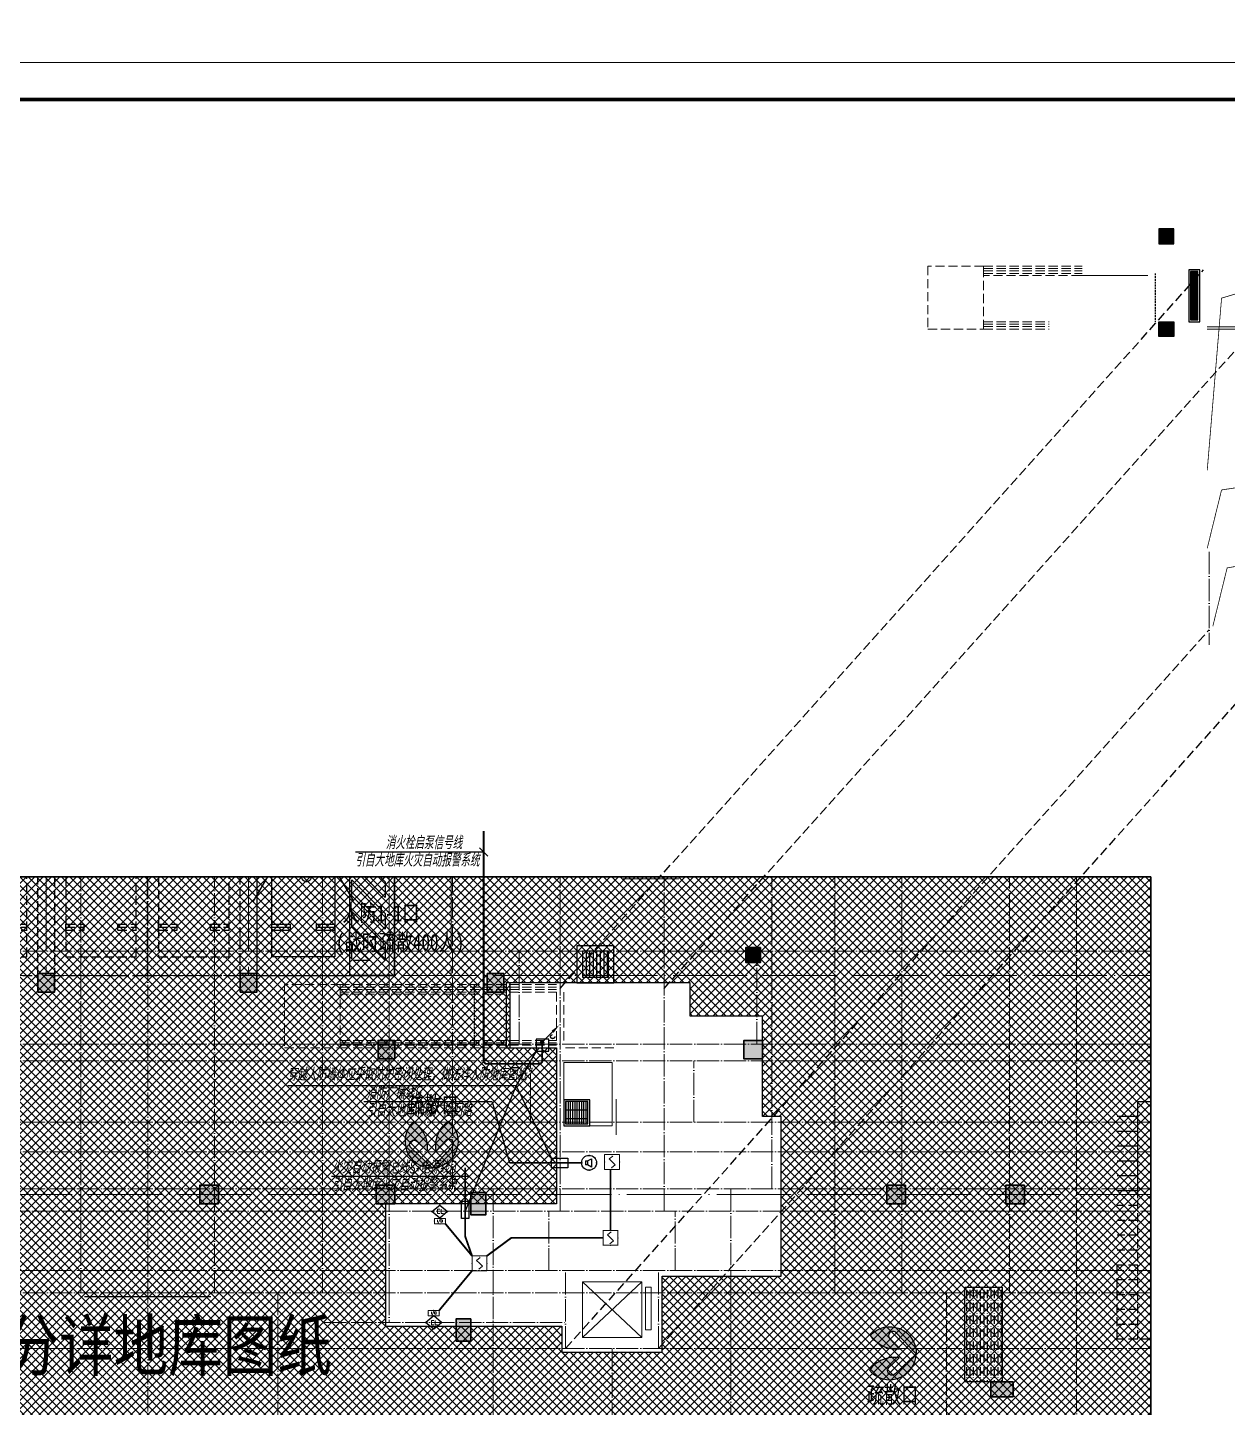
# Model space of a CAD drawing. Extents: x 3002737 to 4077523, y -995787 to -7267.
# Drawn here: x 3453419 to 3485719, y -853806 to -816647 of the extents above; entities that cross this region are included whole.
import ezdxf
from ezdxf.enums import TextEntityAlignment as Align
from ezdxf.xclip import XClip

# ---------------------------------------------------------------- set-up
doc = ezdxf.new("R2010")
doc.units = 0
doc.header["$LTSCALE"] = 1000
doc.header["$MEASUREMENT"] = 0
doc.header["$XCLIPFRAME"] = 2
for name, pattern in [('#P_--_20B1_001_t3$0$DASH', [0.35, 0.25, -0.1]), ('__DASH', [0.35, 0.25, -0.1]), ('DASH', [0.35, 0.25, -0.1]), ('DOTE', [2.4200000000000004, 2, -0.2, 0.02, -0.2]), ('HIDDEN', [0.375, 0.25, -0.125])]:
    doc.linetypes.add(name, pattern=pattern)
doc.layers.get('0').update_dxf_attribs({"linetype": 'CONTINUOUS'})
for name, color, linetype in [('!!电气', 1, 'CONTINUOUS'), ('!校对', 2, 'CONTINUOUS'), ('0-R-口部编号', 211, 'CONTINUOUS'), ('0-R疏散口', 20, 'CONTINUOUS'), ('0-R集水坑', 191, 'CONTINUOUS'), ('DIM-照明', 7, 'CONTINUOUS'), ('EQUIP-安防', 3, 'CONTINUOUS'), ('EQUIP-广播', 3, 'CONTINUOUS'), ('HS-A-停车位（标准）', 9, 'CONTINUOUS'), ('HS-A-停车场-无障碍', 85, 'CONTINUOUS'), ('HS-A-楼梯', 4, 'CONTINUOUS'), ('LWIRE', 4, 'CONTINUOUS'), ('text', 7, 'CONTINUOUS'), ('VPIPE-雨水', 4, 'DASH'), ('WIRE-消防', 4, 'CONTINUOUS'), ('人防集水坑', 11, 'CONTINUOUS'), ('审核', 1, 'CONTINUOUS'), ('疏散口', 20, 'CONTINUOUS')]:
    doc.layers.add(name, color=color, linetype=linetype)
for name, color, linetype, lineweight in [('3.5方案汇报，与郭总、侯月琴确定户型_t8$0$STAIR', 2, 'CONTINUOUS', 18), ('DOTE', 19, 'DOTE', 9), ('EQUIP-消防', 3, 'CONTINUOUS', 20), ('PUB_HATCH', 8, 'CONTINUOUS', 9), ('STAIR', 252, 'CONTINUOUS', 20), ('WINDOW', 146, 'CONTINUOUS', 20), ('图框', 147, 'CONTINUOUS', 20), ('填充', 251, 'CONTINUOUS', 5), ('平面-看线', 252, 'CONTINUOUS', 15), ('排水', 252, 'CONTINUOUS', 20), ('砼柱', 2, 'CONTINUOUS', 35)]:
    doc.layers.add(name, color=color, linetype=linetype, lineweight=lineweight)
doc.styles.add('-宋体', font='', dxfattribs={"width": 0.8})
doc.styles.add('_TEL_DIM', font='SIMPLEX', dxfattribs={"width": 0.8, "height": 3.5, "bigfont": 'HZTXT'})
doc.styles.add('HZTXT', font='gbeitc.shx', dxfattribs={"width": 0.8, "height": 400, "bigfont": 'hztxt.shx'})
doc.styles.get("Standard").update_dxf_attribs({"font": 'gbenor.shx', "bigfont": 'gbcbig.shx'})
doc.styles.add('黑体', font='simhei.ttf')
doc.styles.get('-宋体').set_extended_font_data('SimSun')

# ---------------------------------------------------------------- blocks, each defined once
blk = doc.blocks.new('A$C1DD019F9')
at = {"layer": '疏散口'}
h = blk.add_hatch(color=256, dxfattribs=at)
edge = h.paths.add_edge_path()
edge.add_line((1657.837590239942, 3315.723901660649), (367.3306208625436, 2025.216944172512))
edge.add_arc((562.7390984487897, 1829.808464785995), 276.3493204781321, 134.999999736071, 315.0000450135555)
edge.add_line((758.1477304548025, 1634.400139819365), (1381.488251060247, 2257.740654682275))
edge.add_arc((-487.2515846193137, 1989.868379143272), 1887.841129295078, -24.12321173134552, 8.157426411511608, ccw=False)
edge.add_arc((-487.2518275084583, 1989.868449001487), 1887.841379523462, 303.5961554791981, 335.8767893464231, ccw=False)
edge.add_arc((1657.83757689014, 1657.627985069564), 1658.095916591085, 89.99999953869542, 228.4172749558772, ccw=False)
h = blk.add_hatch(color=256, dxfattribs=at)
edge = h.paths.add_edge_path()
edge.add_line((1657.837590239942, 3315.723901660649), (2948.344559617341, 2025.216944172512))
edge.add_arc((2752.936082031095, 1829.808464785995), 276.3493204781321, -135.00004501355562, 45.000000263928996, ccw=False)
edge.add_line((2557.527450025082, 1634.400139819365), (1934.186929419636, 2257.740654682275))
edge.add_arc((3802.926765099197, 1989.868379143272), 1887.841129295078, 171.8425735884883, 204.1232117313454)
edge.add_arc((3802.927007988342, 1989.868449001489), 1887.841379523464, 204.123210653577, 236.403844520802)
edge.add_arc((1657.837603589745, 1657.627985069564), 1658.095916591085, 311.5827250441228, 450.0000004613047)
for points in [[(1657.837590239942, 3315.723901660649), (367.3306208625437, 2025.216944172512, 1.000000395120669), (758.1477304548025, 1634.400139819365), (1381.488251060247, 2257.740654682275, -0.1417897514410627), (1235.721885070204, 1218.307265423704, -0.141789732410033), (557.3581269979476, 417.3751685111782, -0.6899650482418342), (1657.837590239942, 3315.723901660649)], [(1657.837590239942, 3315.723901660649), (2948.344559617341, 2025.216944172512, -1.000000395120669), (2557.527450025082, 1634.400139819365), (1934.186929419636, 2257.740654682275, 0.1417897514410627), (2079.953295409679, 1218.307265423704, 0.141789732410033), (2758.317053481937, 417.3751685111782, 0.6899650482418342), (1657.837590239942, 3315.723901660649)]]:
    blk.add_lwpolyline(points, format="xyb", close=True, dxfattribs=at)
blk = doc.blocks.new('A$C25A378E3')
at = {"layer": 'HS-A-停车位（标准）', "linetype": 'DASH'}
for p, q in [((299.9288666398497, 4280.200665866025), (299.9276344913524, 4120.200664976728)), ((299.9276344913524, 4120.200664976728), (799.9273485837039, 4120.008946264163)), ((299.9282505712472, 4200.200665451237), (799.9279646449722, 4200.00894667895)), ((299.9288666398497, 4280.200665866025), (799.9285807174165, 4280.00894703425)), ((799.9285807174165, 4280.00894703425), (799.9273485837039, 4120.008946264163)), ((1699.929113851395, 4280.193678615266), (1699.927881702897, 4120.19367778569)), ((1699.927881702897, 4120.19367778569), (2199.927595795365, 4120.001958953799)), ((1699.928497782676, 4200.193678200361), (2199.928211856517, 4200.001959428308)), ((1699.929113851395, 4280.193678615266), (2199.928827928961, 4280.001959843212)), ((2199.928827928961, 4280.001959843212), (2199.927595795365, 4120.001958953799)), ((300.0205537431175, 1700.046125917463), (-199.9740653929766, 2550.049336581258)), ((2200.020893819514, 1700.035927985562), (2700.026429273654, 2550.032717227354))]:
    blk.add_line(p, q, dxfattribs=at)
for points in [[(1.164153218269348e-10, 5499.999999999884), (2499.999999842257, 5499.971898506512), (2499.938176556607, -0.02810114610474557), (-0.06182328553404659, 3.472669050097466e-07)], [(299.9943796824664, 4999.996627852321), (2199.994379562442, 4999.975270717288), (2199.938176575466, -0.02472896687686443), (299.9381766954903, -0.003371831844560802)]]:
    blk.add_lwpolyline(points, close=True, dxfattribs=at)
blk = doc.blocks.new('7YI78O')
at = {"layer": '0-R集水坑', "linetype": 'DASH'}
h = blk.add_hatch(dxfattribs=at)
h.set_pattern_fill('LINE', color=191, scale=100, angle=-90.00000000000006, style=0)
h.set_pattern_definition([(90, (-2549147.81365037, 2405022.933887357), (95.25, 7.876661409549765e-14), [])])
h.paths.add_polyline_path([(364084.3396294102, 62003.68045341442), (364784.3396294102, 62003.68045341442), (364784.3396294102, 62703.68045341442), (364084.3396294102, 62703.68045341442)])
at = {"layer": '0-R集水坑', "color": 191}
for points in [[(363934.3396294102, 61853.68045341442), (364934.3396294102, 61853.68045341442), (364934.3396294102, 62853.68045341442), (363934.3396294102, 62853.68045341442)], [(364084.3396294102, 62003.68045341442), (364784.3396294102, 62003.68045341442), (364784.3396294102, 62703.68045341442), (364084.3396294102, 62703.68045341442)]]:
    blk.add_lwpolyline(points, close=True, dxfattribs=at)
blk = doc.blocks.new('无障碍车位')
at = {"layer": 'HS-A-停车场-无障碍'}
for p, q in [((-1999.966370833223, 3549.95805993129), (-2499.949424952152, 2699.948046519305)), ((-299.9660310738254, 3549.994108829531), (200.0510692202952, 2700.004122582497)), ((-1999.966370833223, 2549.953937348793), (-2499.949424952152, 1699.943923936924)), ((-299.9660310738254, 2549.989986246917), (200.0510692202952, 1699.999999999884)), ((-1999.921941989567, 1079.803519832552), (-1499.922230551136, 1080.002041477826)), ((-1999.918532912969, 919.8035190157825), (-1999.921941989567, 1079.803519832552)), ((-1999.920237447601, 999.8035194261465), (-1499.920526024303, 1000.002041067695)), ((-1999.918532912969, 919.8035190157825), (-1499.918821489671, 920.0020406610565)), ((-1499.918821489671, 920.0020406610565), (-1499.922230551136, 1080.002041477826)), ((-799.9216950030532, 1079.82955514791), (-299.9219835650874, 1080.028076793067)), ((-799.9182859263383, 919.8295543311397), (-799.9216950030532, 1079.82955514791)), ((-799.9199904612033, 999.8295547415037), (-299.920279037673, 1000.028076382936)), ((-799.9182859263383, 919.8295543311397), (-299.9185745030409, 920.0280759762973)), ((-299.9185745030409, 920.0280759762973), (-299.9219835650874, 1080.028076793067))]:
    blk.add_line(p, q, dxfattribs=at)
for points in [[(1300.000000000582, -299.9998376182048), (1300.000000000582, 5200.000162381679), (-2399.999999939115, 5199.993991851457), (-2399.999999938766, -300.0060081484262)], [(-299.999999939464, 5199.993991850992), (-299.9999999396969, 199.9939918509917), (-1999.99999993958, 199.9939918511081), (-1999.999999939697, 5199.993991850992)], [(100.0000000608852, 5199.999999999069), (1300.000000000233, 5200.000162381679), (1300.000000000349, -299.9998376180883), (100.0000000607688, -300.0000000008149)]]:
    blk.add_lwpolyline(points, close=True, dxfattribs=at)
for points in [[(150.0000000002328, 4394.112549694837), (150.0000000002328, 4799.999999999534), (168.3766184075503, 4799.999999999534), (1050.000000000233, 3918.376618406968), (1050.000000000233, 3494.112549694953), (150.0000000002328, 4394.112549694837)], [(592.640687119565, 4799.999999999534), (1016.90475583158, 4799.999999999418), (1050.000000000466, 4766.904755830765), (1050.000000000233, 4342.640687118634), (592.640687119565, 4799.999999999534)], [(150.0000000001164, 3545.584412270924), (150.0000000002328, 3969.848480983172), (1050.000000000233, 3069.848480982939), (1050.000000000233, 2645.584412271157), (150.0000000001164, 3545.584412270924)], [(150.0000000004657, 2697.05627484736), (150.0000000003492, 3121.320343559142), (1050.000000000466, 2221.320343559142), (1050.000000000233, 1797.056274847244), (150.0000000004657, 2697.05627484736)], [(150.0000000001164, 1848.528137423331), (150.0000000002328, 2272.792206135578), (1050.000000000233, 1372.792206135346), (1050.000000000233, 948.5281374235637), (150.0000000001164, 1848.528137423331)], [(150.0000000004657, 999.9999999997672), (150.0000000002328, 1424.264068711549), (1050.000000000466, 524.2640687114326), (1050.000000000233, 99.99999999965075), (150.0000000004657, 999.9999999997672)], [(150.0000000003492, 151.4718625757378), (150.0000000002328, 575.7359312875196), (625.7359312883345, 99.99999999953434), (201.4718625766691, 99.99999999953434), (150.0000000003492, 151.4718625757378)]]:
    blk.add_lwpolyline(points, dxfattribs=at)
for points in [[(-1645.914368988131, 3073.279146465939, 0.3176989922475349), (-1551.65021979122, 3006.659832141828), (-1207.498265077826, 3006.659832141828), (-1190.383440391626, 2876.659832141595), (-1412.411826837342, 2876.659832141828, 0.9999999999999999), (-1412.411826837226, 2746.659832141944), (-1173.268615705194, 2746.659832141828), (-1154.208266746136, 2601.882108147489, 0.9999999999999997), (-896.4326027601492, 2635.818917904515), (-959.0851750035072, 3111.712451194646, 0.3763733494003915), (-1058.229661162943, 3198.659832141828), (-1524.821601287345, 3198.659832141828), (-1657.687476292718, 3573.861488626804, 1), (-1804.739548971644, 3521.787618779112), (-1645.91436890047, 3073.27914621844)], [(-874.3033266931307, 2774.182281254092, 1.763575196078509), (-1516.949411830516, 3238.659832141944), (-1416.467538945493, 3238.659832141828, -1.66239982742272), (-888.017833360238, 2878.354301649495), (-874.3033266961575, 2774.182281252695)]]:
    blk.add_lwpolyline(points, format="xyb", dxfattribs=at)
blk.add_circle((-1067.861835873104, 2349.211395052844), 123, dxfattribs=at)
blk = doc.blocks.new('A$C24B36177')
for points in [[(6710.380492568715, -16047.00411050243), (6310.380492568715, -16047.00411050243), (6310.380492568715, -16447.00411050243), (6710.380492568715, -16447.00411050243)], [(-12300, -16747.00424090121), (-12750, -16747.00424090121), (-12750, -17247.00424090121), (-12300, -17247.00424090121)], [(-6850, -16747.00424090121), (-7300, -16747.00424090121), (-7300, -17247.00424090121), (-6850, -17247.00424090121)], [(-200, -16747.00424090121), (-650, -16747.00424090121), (-650, -17247.00424090121), (-200, -17247.00424090121)], [(-3139.619505702285, -18547.00410837913), (-3589.619505702285, -18547.00410837913), (-3589.619505702285, -19047.00410837913), (-3139.619505702285, -19047.00410837913)], [(6760.380492568715, -18547.00411050243), (6260.380492568715, -18547.00411050243), (6260.380492568715, -19047.00411050243), (6760.380492568715, -19047.00411050243)], [(-7889.619507431285, -22447.00424090121), (-8389.619507431285, -22447.00424090121), (-8389.619507431285, -22947.00424090121), (-7889.619507431285, -22947.00424090121)], [(-3139.619507431285, -22447.00424090121), (-3639.619507431285, -22447.00424090121), (-3639.619507431285, -22947.00424090121), (-3139.619507431285, -22947.00424090121)], [(-689.6195074312855, -22647.00424090121), (-1089.619507431285, -22647.00424090121), (-1089.619507431285, -23247.00424090121), (-689.6195074312855, -23247.00424090121)], [(10610.38049256871, -22447.00424090121), (10110.38049256871, -22447.00424090121), (10110.38049256871, -22947.00424090121), (10610.38049256871, -22947.00424090121)], [(13810.38049256871, -22446.99843604083), (13310.38049256871, -22446.99843604083), (13310.38049256871, -22946.99843604083), (13810.38049256871, -22946.99843604083)], [(-1089.619507431285, -26047.00424090144), (-1489.619507431285, -26047.00424090144), (-1489.619507431285, -26647.00424090144), (-1089.619507431285, -26647.00424090144)], [(13510.58988354052, -28147.02136221027), (13510.58988354052, -27747.02136221027), (12910.58988354052, -27747.02136221027), (12910.58988354052, -28147.02136221027)]]:
    blk.add_hatch(color=252).paths.add_polyline_path(points)
at = {"layer": '砼柱', "color": 252, "lineweight": 35}
for points in [[(6710.380492568715, -16047.00411050243), (6310.380492568715, -16047.00411050243), (6310.380492568715, -16447.00411050243), (6710.380492568715, -16447.00411050243)], [(-12300, -16747.00424090121), (-12750, -16747.00424090121), (-12750, -17247.00424090121), (-12300, -17247.00424090121)], [(-6850, -16747.00424090121), (-7300, -16747.00424090121), (-7300, -17247.00424090121), (-6850, -17247.00424090121)], [(-200, -16747.00424090121), (-650, -16747.00424090121), (-650, -17247.00424090121), (-200, -17247.00424090121)], [(-3139.619505702285, -18547.00410837913), (-3589.619505702285, -18547.00410837913), (-3589.619505702285, -19047.00410837913), (-3139.619505702285, -19047.00410837913)], [(6760.380492568715, -18547.00411050243), (6260.380492568715, -18547.00411050243), (6260.380492568715, -19047.00411050243), (6760.380492568715, -19047.00411050243)], [(-7889.619507431285, -22447.00424090121), (-8389.619507431285, -22447.00424090121), (-8389.619507431285, -22947.00424090121), (-7889.619507431285, -22947.00424090121)], [(-3139.619507431285, -22447.00424090121), (-3639.619507431285, -22447.00424090121), (-3639.619507431285, -22947.00424090121), (-3139.619507431285, -22947.00424090121)], [(-689.6195074312855, -22647.00424090121), (-1089.619507431285, -22647.00424090121), (-1089.619507431285, -23247.00424090121), (-689.6195074312855, -23247.00424090121)], [(10610.38049256871, -22447.00424090121), (10110.38049256871, -22447.00424090121), (10110.38049256871, -22947.00424090121), (10610.38049256871, -22947.00424090121)], [(13810.38049256871, -22446.99843604083), (13310.38049256871, -22446.99843604083), (13310.38049256871, -22946.99843604083), (13810.38049256871, -22946.99843604083)], [(-1089.619507431285, -26047.00424090144), (-1489.619507431285, -26047.00424090144), (-1489.619507431285, -26647.00424090144), (-1089.619507431285, -26647.00424090144)], [(13510.58988354052, -28147.02136221027), (13510.58988354052, -27747.02136221027), (12910.58988354052, -27747.02136221027), (12910.58988354052, -28147.02136221027)]]:
    blk.add_lwpolyline(points, close=True, dxfattribs=at)
blk = doc.blocks.new('FSFSFASFSFESFSEF')
at = {"layer": '人防集水坑', "ltscale": 0.8}
h = blk.add_hatch(dxfattribs=at)
h.set_pattern_fill('GRATE', color=256, scale=75, style=0)
h.set_pattern_definition([(270, (-806039.3574039747, 23438904.07928268), (59.53125, -1.822618869043522e-14), []), (360, (-806039.3574039747, 23438904.07928268), (8.748522416193854e-14, 238.125), [])])
h.paths.add_polyline_path([(286466.5787021541, 761315.5335229017), (287066.5787021541, 761315.5335229017), (287066.5787021541, 760715.5335229017), (286466.5787021541, 760715.5335229017)])
at = {"layer": '人防集水坑'}
for points in [[(287116.5787021541, 760665.5335229017), (286416.5787021541, 760665.5335229017), (286416.5787021541, 761365.5335229017), (287116.5787021541, 761365.5335229017)], [(287066.5787021541, 760715.5335229017), (286466.5787021541, 760715.5335229017), (286466.5787021541, 761315.5335229017), (287066.5787021541, 761315.5335229017)]]:
    blk.add_lwpolyline(points, close=True, dxfattribs=at)
at = {"layer": '排水'}
blk.add_lwpolyline([(285816.5787021536, 760665.5335229018), (287116.5787021536, 760665.5335229018), (287116.5787021534, 762365.5335229018), (285816.5787021534, 762365.5335229018)], close=True, dxfattribs=at)
blk = doc.blocks.new('DFBFBFBGF')
at = {"layer": 'STAIR', "color": 252, "linetype": '#P_--_20B1_001_t3$0$DASH'}
for p, q in [((293136.325158803, 754230.1456084143), (287316.5787030022, 754230.1456084143)), ((293136.3251588031, 754160.1456084616), (287316.5787030022, 754160.1456084708)), ((293136.3251588029, 754100.1456084616), (287316.5787030022, 754100.1456084704)), ((293136.3251588018, 754030.1456084143), (287316.5787030022, 754030.1456084145)), ((288716.325158803, 753970.1456084145), (293136.3251588018, 753970.1456083918)), ((293136.3251588018, 754030.1456084143), (293136.325158803, 754230.1456084143)), ((293136.325158803, 752730.1456083826), (287316.5787030022, 752730.1456085002)), ((293136.3251588031, 752660.1456084299), (287316.5787030022, 752660.1456085349)), ((293136.3251588029, 752600.1456084299), (287316.5787030022, 752600.1456085352)), ((293136.3251588018, 752530.1456083826), (287316.5787030022, 752530.1456085071)), ((293136.3251588018, 752530.1456083826), (293136.325158803, 752730.1456083826))]:
    blk.add_line(p, q, dxfattribs=at)
blk.add_lwpolyline([(293136.325158803, 754230.1456084143), (294636.325158803, 754230.1456084143), (294636.325158803, 752530.1456083859), (293136.325158803, 752530.1456083859)], close=True, dxfattribs=at)
at = {"layer": '审核', "color": 252, "linetype": 'HIDDEN', "ltscale": 0.2}
blk.add_line((289519.4158324369, 752530.1456084601), (289519.4158324566, 754230.1456084143), dxfattribs=at)
blk = doc.blocks.new('A$C74D73064')
h = blk.add_hatch()
h.set_pattern_fill('ACAD_ISO10W100', color=252, scale=125, angle=90, style=0)
h.set_pattern_definition([(90, (278075.2999756152, -731194.3965097175), (-93.75, 5.740531871003218e-15), [225, -56.25, 9.375, -56.25])])
h.paths.add_polyline_path([(113315.3891763622, 59222.25466653565), (113315.3891763489, 56672.23509909294), (112315.3891763489, 56672.23509909294), (112315.3891763489, 59222.25466653565)])
at = {"layer": '填充'}
h = blk.add_hatch(dxfattribs=at)
h.set_pattern_fill('ANSI37', color=252, scale=100, style=0)
h.set_pattern_definition([(45, (953418.0689988486, -464688.2486653434), (-112.2532015133644, 112.2532015133644), []), (135, (953418.0689988486, -464688.2486653434), (-112.2532015133644, -112.2532015133644), [])])
h.paths.add_polyline_path([(80665.17603729793, 65672.48837316764), (80665.16878460255, 67372.48837309965), (76315.42314581037, 67372.47708918905), (76315.44338913274, 65922.31491932465), (73815.27929861541, 65922.28001865727), (73815.70259129931, 63022.07399217045), (71715.61954953347, 63022.08716774738), (71715.61954846862, 58172.5228937529), (76465.42569751665, 58172.52289491647), (76465.42609427881, 57472.26040542801), (81365.36210999638, 57472.33170786221), (81365.36439925246, 59522.3452284364), (81765.31847971585, 59522.16067246662), (81765.31619054475, 61372.41094876366), (79315.429809239, 61372.5030432209), (79315.43675540725, 65672.48837319232)], flags=16)
h.paths.add_polyline_path([(63315.42631966039, 70272.25150029903), (117315.4131872017, 70272.25150029903), (117315.4131872017, 50772.25150147581), (63315.42631966039, 50772.25150147581)])
h.paths.add_polyline_path([(104915.180315074, 66522.63348268607), (104915.1792557474, 67421.37189632078), (100065.8814758989, 67423.14449472242), (100065.8795978959, 65672.65199905197), (101315.6179143763, 65672.65199907875), (101315.4711288554, 61472.5150287117), (96715.47766501806, 61472.51356931013), (96715.47981255513, 58172.52251458913), (101465.471897395, 58172.52251474874), (101465.4718925492, 57472.25621834851), (104165.4718936066, 57472.25621835887), (104165.471893603, 59522.25982905645), (107365.4438624624, 59522.24441909161), (107365.4570225275, 63822.26013017801), (106865.505859774, 63822.24568696046), (106865.4991138611, 66522.58811312291)], flags=16)
at = {"color": 252}
blk.add_line((88615.41599455068, 58972.25466617639), (92015.48253114801, 58972.25465997029), dxfattribs=at)
for points in [[(63315.42631966039, 70272.25150029897), (117315.4131872017, 70272.25150029897), (117315.4131872017, 50772.25150147581), (63315.42631966039, 50772.25150147581)], [(104915.180315074, 66522.63348268601), (104915.1792557474, 67421.37189632084), (100065.8814758989, 67423.14449472248), (100065.8795978959, 65672.65199905203), (101315.6179143763, 65672.65199907881), (101315.4711288554, 61472.51502871164), (96715.47766501806, 61472.51356931019), (96715.47981255513, 58172.52251458913), (101465.471897395, 58172.52251474874), (101465.4718925492, 57472.25621834851), (104165.4718936066, 57472.25621835887), (104165.471893603, 59522.25982905645), (107365.4438624624, 59522.24441909161), (107365.4570225275, 63822.26013017795), (106865.505859774, 63822.24568696052), (106865.4991138611, 66522.58811312297)], [(104915.180315073, 66522.63430908613), (104915.1792557463, 67421.37272272096), (99965.88147280458, 67423.14449468546), (99965.87959480158, 65672.65199901501), (101315.617911282, 65672.65199904179), (101315.471125761, 61472.51502867462), (96715.47766192374, 61472.51356927317), (96715.47980946081, 58172.52251455211), (101465.4718943007, 58172.52251471172), (101465.4718894549, 57472.25621831149), (104165.4718905123, 57472.25621832185), (104165.4718905087, 59522.25982901943), (107365.4438593681, 59522.24441905459), (107365.4570194331, 63822.26013014093), (106865.5058566796, 63822.2456869235), (106865.4991107668, 66522.58811308595)]]:
    blk.add_lwpolyline(points, close=True, dxfattribs=at)
blk.add_lwpolyline([(113315.3891763622, 59222.25466653565), (113315.3891763489, 56672.23509909294), (112315.3891763489, 56672.23509909294), (112315.3891763489, 59222.25466653565), (113315.3891763622, 59222.25466653565)], dxfattribs=at)
at = {"layer": '3.5方案汇报，与郭总、侯月琴确定户型_t8$0$STAIR', "color": 252}
for p, q in [((103615.4239804093, 59372.40652631037), (102015.4239804088, 57872.40652631177)), ((102015.4239804088, 59372.40652631037), (103615.4239804093, 57872.40652631177))]:
    blk.add_line(p, q, dxfattribs=at)
for points in [[(102015.4239804088, 57872.40652631177), (102015.4239804088, 59372.40652631037), (103615.4239804093, 59372.40652631037), (103615.4239804093, 57872.40652631177)], [(103715.4239803997, 58072.40652642725), (103715.4239803997, 59222.40652642772), (103865.4239804025, 59222.40652642772), (103865.4239804025, 58072.40652642725)]]:
    blk.add_lwpolyline(points, close=True, dxfattribs=at)
at = {"layer": 'DOTE', "color": 252}
for p, q in [((87580.03510113049, 93136.92275867704), (87580.03510113049, 67619.25646164955)), ((93030.03510113049, 93136.92275867704), (93030.03510113049, 67619.25646164955)), ((98480.03510113049, 93136.92275867704), (98480.03510113049, 67619.25646164955)), ((-86385.24772744626, 67619.25646164955), (196116.0437006025, 67619.25646164955)), ((196116.0437006019, 61719.25646164967), (-86385.24772744626, 61719.25646164967)), ((89330.03510113142, 54519.25646164967), (89330.03510113142, 8148.876076509594)), ((94780.0351011313, 54519.25646164967), (94780.03510113119, 8148.876076509594)), ((100230.0351011312, 54519.25646164967), (100230.0351011312, 8148.876076509478)), ((105680.0351011311, 54519.25646164967), (105680.0351011311, 8148.876076509594)), ((111130.0351011312, 54519.25646164967), (111130.0351011312, 8148.87607650971))]:
    blk.add_line(p, q, dxfattribs=at)
at = {"layer": 'DOTE', "color": 252, "linetype": 'DOTE', "ltscale": 0.3}
for p, q in [((96815.59882192384, 59072.25552451785), (96815.59882425587, 58272.25559970527)), ((95065.54056033085, 58272.25559900573), (101565.4045729003, 58272.25561355136))]:
    blk.add_line(p, q, dxfattribs=at)
at = {"layer": 'HS-A-楼梯', "color": 252}
for p, q in [((116965.3832215557, 61619.53208048223), (116965.376433644, 64222.25128129777)), ((116965.4337151141, 64222.251281298), (117865.4367498708, 64222.25128134154)), ((116965.4306803345, 63822.24916780833), (116415.4306803345, 63822.24916780833)), ((116965.4265075121, 63422.24863941595), (116415.4265075121, 63422.24863941595)), ((116965.4223346898, 63022.24811102333), (116415.4223346898, 63022.24811102333)), ((116965.4181618674, 62622.24758263095), (116415.4181618674, 62622.24758263095)), ((116965.4139890451, 62222.24705423834), (116415.4139890451, 62222.24705423834)), ((116965.4098162226, 61822.24652584596), (116415.4098162226, 61822.24652584596))]:
    blk.add_line(p, q, dxfattribs=at)
at = {"layer": 'HS-A-楼梯', "color": 252, "linetype": 'DASH'}
for p, q in [((116965.4056434003, 61422.24599745334), (116415.4056434003, 61422.24599745334)), ((116965.4056433836, 61422.24441221054), (116415.4056433836, 61422.24441221054)), ((116965.3931249165, 57822.24229864054), (116965.3832215557, 61619.53208048246)), ((116965.4014705779, 61022.24546906096), (116415.4014705779, 61022.24546906096)), ((116965.4014705613, 61022.24388381816), (116415.4014705613, 61022.24388381816)), ((116965.3972977555, 60622.24494066834), (116415.3972977555, 60622.24494066834)), ((116965.3972977389, 60622.24335542554), (116415.3972977389, 60622.24335542554)), ((116965.3972977389, 60222.24282703316), (116415.3972977389, 60222.24282703316)), ((116415.3931249165, 57822.24229864054), (116415.4155966626, 59922.23825317016)), ((116965.3931249165, 59822.24229864054), (116415.3931249165, 59822.24229864054)), ((116965.3931249165, 59422.24229864054), (116415.3931249165, 59422.24229864054)), ((116965.3931249165, 59022.24229864054), (116415.3931249165, 59022.24229864054)), ((116965.3931249165, 58622.24229864054), (116415.3931249165, 58622.24229864054)), ((116965.3931249165, 58222.24229864054), (116415.3931249165, 58222.24229864054)), ((116965.3931249165, 57822.24229864054), (116415.3931249165, 57822.24229864054)), ((117865.3931249165, 57822.24229864054), (116965.3931249165, 57822.24229864054))]:
    blk.add_line(p, q, dxfattribs=at)
at = {"layer": 'STAIR', "color": 252, "linetype": '#P_--_20B1_001_t3$0$DASH'}
for p, q in [((101315.3948905312, 67172.26147094509), (101315.3948905589, 65872.6520981763)), ((101515.3948905258, 67172.26147094509), (101515.394890552, 65872.6520981763)), ((102865.6142891408, 65672.40548805753), (101515.6179151557, 65672.40548758442))]:
    blk.add_line(p, q, dxfattribs=at)
at = {"layer": 'STAIR', "color": 252}
blk.add_lwpolyline([(102925.6212763388, 64290.86974375433), (102925.6265837007, 63332.40594202164)], dxfattribs=at)
at = {"layer": 'WINDOW', "color": 252}
blk.add_line((104615.1797854108, 70222.25235158252), (103115.1797846737, 70222.25235075329), dxfattribs=at)
at = {"layer": '填充', "color": 252}
for p, q in [((99965.88147280458, 67423.1444946854), (99965.87959480158, 65672.65199901495)), ((104915.1792557463, 67421.37272272102), (99965.88147280458, 67423.1444946854)), ((104915.180315073, 66522.63430908608), (104915.1792557463, 67421.37272272102)), ((106865.4991107668, 66522.58811308589), (104915.180315073, 66522.63430908608)), ((106865.5058566796, 63822.24568692344), (106865.4991107668, 66522.58811308589)), ((99965.87959480158, 65672.65199901495), (101315.617911282, 65672.65199904173)), ((101315.617911282, 65672.65199904173), (101315.471125761, 61472.51502867468)), ((107365.4570194331, 63822.26013014099), (106865.5058566796, 63822.24568692344)), ((107365.4438593681, 59522.24441905459), (107365.4570194331, 63822.26013014099)), ((101315.471125761, 61472.51502867468), (96715.47766192374, 61472.51356927311)), ((96715.47766192374, 61472.51356927311), (96715.47980946081, 58172.52251455211)), ((104165.4718905123, 57472.25621832185), (104165.4718905087, 59522.25982901943)), ((104165.4718905087, 59522.25982901943), (107365.4438593681, 59522.24441905459)), ((96715.47980946081, 58172.52251455211), (101465.4718943007, 58172.52251471172)), ((101465.4718943007, 58172.52251471172), (101465.4718894549, 57472.25621831149)), ((101465.4718894549, 57472.25621831149), (104165.4718905123, 57472.25621832185))]:
    blk.add_line(p, q, dxfattribs=at)
for points in [[(63315.42631966039, 70272.25150029903), (117315.4131872017, 70272.25150029903), (117315.4131872017, 50772.25150147581), (63315.42631966039, 50772.25150147581)], [(104915.180315074, 66522.63348268607), (104915.1792557474, 67421.37189632078), (100065.8814758989, 67423.14449472242), (100065.8795978959, 65672.65199905197), (101315.6179143763, 65672.65199907875), (101315.4711288554, 61472.5150287117), (96715.47766501806, 61472.51356931013), (96715.47981255513, 58172.52251458913), (101465.471897395, 58172.52251474874), (101465.4718925492, 57472.25621834851), (104165.4718936066, 57472.25621835887), (104165.471893603, 59522.25982905645), (107365.4438624624, 59522.24441909161), (107365.4570225275, 63822.26013017801), (106865.505859774, 63822.24568696046), (106865.4991138611, 66522.58811312291)]]:
    blk.add_lwpolyline(points, close=True, dxfattribs=at)
at = {"color": 252}
blk.add_blockref('A$C24B36177', (100104.7992927883, 84419.25646130543), dxfattribs=at)
at = {"color": 252, "xscale": -1}
for name, p in [('DFBFBFBGF', (388632.1966173786, -686857.4936094282)), ('FSFSFASFSFESFSEF', (388632.1966177498, -697093.126988834))]:
    blk.add_blockref(name, p, dxfattribs=at)
at = {"layer": '0-R疏散口', "color": 252, "yscale": 0.4305656706515025, "zscale": 0.4305656706515025}
for p, xscale, rotation in [((97222.48837971478, 63847.84384644567), -0.4305656706515025, 181.4259203059818), ((109594.2913559279, 58178.85084615252), 0.4305656706515025, 268.5740796940182)]:
    blk.add_blockref('A$C1DD019F9', p, dxfattribs=dict(at, xscale=xscale, rotation=rotation))
at = {"layer": '0-R集水坑', "color": 252}
blk.add_blockref('7YI78O', (-262069.1598449657, 5568.576948872651), dxfattribs=at)
at = {"layer": 'HS-A-停车位（标准）', "color": 252, "linetype": 'DASH', "xscale": -1, "rotation": 179.9993559612105}
for p in [(84855.03510104702, 73119.25646095606), (87805.09692437423, 73119.25646130368), (90305.03510108881, 73119.25646095606)]:
    blk.add_blockref('A$C25A378E3', p, dxfattribs=at)
at = {"layer": 'HS-A-停车场-无障碍', "color": 252}
blk.add_blockref('无障碍车位', (95655.03510102804, 67919.26328795124), dxfattribs=at)
at = {"layer": '0-R-口部编号', "color": 252, "style": '-宋体', "width": 0.75}
for s, p in [('人防1-1口', (95555.40989902045, 69078.49881233042)), ('(战时疏散400人)', (95382.64926364447, 68289.6063276655))]:
    blk.add_text(s, height=450, dxfattribs=at).set_placement(p)
at = {"layer": '0-R疏散口', "color": 252, "style": '-宋体', "width": 0.75}
for p in [(97298.5707015536, 63916.71382124932), (109676.1012296544, 56103.63714315754)]:
    blk.add_text('疏散口', height=450, dxfattribs=at).set_placement(p)
blk = doc.blocks.new('HFHFTHFD')
at = {"layer": 'DOTE', "linetype": 'DOTE', "ltscale": 0.3}
for p, q in [((443816.578703357, 601748.8100391305), (443816.5787033571, 612948.8100463543)), ((445616.5787024723, 612948.8100463543), (445616.5787024723, 593448.8100475312)), ((447416.5787015875, 601748.8100391305), (447416.5787015874, 612948.8100463543)), ((450316.5787016969, 601748.8100473222), (450316.5787016969, 612948.8100463543)), ((452116.5787017875, 601748.8100473222), (452116.578702373, 612948.8100463543)), ((453816.5787012345, 604548.8100388076), (453816.5787012078, 612948.8100463543)), ((456716.5787018152, 603949.0803065526), (456716.5787018152, 612948.8100463543)), ((459516.5787027521, 603949.0803065526), (459516.5787027522, 612948.8100463543)), ((462416.5787033328, 604548.8100388076), (462416.5787033596, 612948.8100463543)), ((464116.57870278, 601748.8100473222), (464116.5787021944, 612948.8100463543)), ((465916.5787028704, 601748.8100473222), (465916.5787028704, 612948.8100463543)), ((468816.5787029798, 601748.8100391305), (468816.5787029798, 612948.8100463543)), ((470616.5787020952, 612948.8100463543), (470616.5787020951, 593448.8100475312)), ((472616.5787020951, 610948.8100463543), (418616.5787028495, 610948.8100463543)), ((455616.5773428306, 608448.8079394314), (455616.5768775269, 610948.8075475739)), ((462016.5786630883, 608448.8079394411), (462016.5781977847, 610948.8075475836)), ((472616.5787020951, 608448.8100463543), (418616.5787028495, 608448.8100463543)), ((472616.5787020951, 607998.8100463543), (418616.5787028495, 607998.8100463543)), ((455916.5787018151, 606348.8100465569), (455916.5787018152, 607998.8100463542)), ((460316.5787027521, 606348.8100465569), (460316.5787027522, 607998.8100463542)), ((472616.5787020951, 606348.8100465569), (418616.5787028495, 606348.8100465569)), ((472616.5787020951, 605548.8100406288), (418616.5787028495, 605548.8100406289)), ((472616.5787020951, 604548.8100471114), (418616.5787028495, 604548.8100471116)), ((454916.7956122105, 604548.8100471115), (454916.5572260541, 593448.8100475312)), ((461316.3617923568, 604548.8100471115), (461316.6001785134, 593448.8100475312)), ((418616.5787028495, 603949.0803176122), (472616.5787020951, 603949.0802720234)), ((456416.5779403554, 602348.8100463725), (456416.5779400909, 603948.8100463734)), ((459816.5794454537, 602348.8100463725), (459816.5794457182, 603948.8100463734)), ((472616.5787020951, 602348.8100463724), (418616.5787028495, 602348.8100463726)), ((456866.5787071111, 600248.8100463304), (456866.5787071959, 602348.8100463543)), ((459366.5786974561, 600248.8100463784), (459366.5786973714, 602348.8100463543)), ((472616.5787020951, 601748.8100473221), (418616.5787028495, 601748.8100473222)), ((449116.5786929213, 601748.8100392178), (449116.5786929213, 593448.8100475312)), ((467116.5787022669, 601748.8100392178), (467116.5787022669, 593448.8100475312)), ((472616.5787020951, 600248.810045596), (418616.5787028495, 600248.8100466327)), ((458116.5786953176, 600248.8100463543), (458116.5786953176, 593448.8100475312))]:
    blk.add_line(p, q, dxfattribs=at)
blk = doc.blocks.new('A$C110D7C8B')
h = blk.add_hatch()
h.set_pattern_fill('ANSI32', color=252, scale=7, angle=135)
h.set_pattern_definition([(180, (-705542.5179923946, -984740.2321152245), (-3.552713678800501e-15, -33.33750000000001), []), (180, (-705553.6304971946, -984729.1196104245), (-3.552713678800501e-15, -33.33750000000001), [])])
h.paths.add_polyline_path([(50, -1350.000000041677), (250.0000000000582, -1350.000000041677), (249.9999999999418, -50), (50, -50)])
at = {"color": 252}
for points in [[(0, 0), (300, 0), (300, -1400.000000041677), (0, -1400.000000041677)], [(50, -50), (250, -50), (250, -1350.000000041677), (50, -1350.000000041677)]]:
    blk.add_lwpolyline(points, close=True, dxfattribs=at)
blk = doc.blocks.new('A$C028C60F5')
at = {"color": 252}
blk.add_lwpolyline([(400.0000000717118, -1.851003617048264e-07), (0, 0), (-1.851003617048264e-07, -400.0000001632143), (399.9999998866115, -400.0000003483146)], close=True, dxfattribs=at)
at = {"layer": 'PUB_HATCH', "color": 252}
blk.add_solid([(-1.851003617048264e-07, -400.0000001632143), (399.9999998866115, -400.0000003483146), (0, 0), (400.0000000717118, -1.851003617048264e-07)], dxfattribs=at)
blk = doc.blocks.new('A$C18F32B8A')
at = {"color": 252, "const_width": 20}
for points in [[(7519.746154826425, -5500.243901853333), (7905.325032999623, -865.2724637767533), (10119.74645714677, -200.2097836569883)], [(7519.748090145295, -7600.249561245553), (7905.329351844615, -6030.524345523096), (10119.75077599176, -5700.209477294469)], [(7669.74645633559, -9700.245550757623), (8055.325040148746, -8130.523613388767), (9969.746456321096, -7800.20874516014)]]:
    blk.add_lwpolyline(points, dxfattribs=at)
at = {"layer": 'DOTE', "color": 252, "linetype": 'DOTE', "ltscale": 0.3}
for p, q in [((7569.550093442725, -7700.244544366142), (7569.550093442667, -10200.24554942362)), ((10069.74645357818, -7700.246329075075), (10069.74645357812, -10200.24555084261))]:
    blk.add_line(p, q, dxfattribs=at)
at = {"layer": 'DOTE', "linetype": 'DOTE', "ltscale": 0.3}
blk.add_line((8819.648726167448, -9800.245436708676), (8819.64872616739, -10205.08561670512), dxfattribs=at)
at = {"layer": 'STAIR', "color": 252, "linetype": '#P_--_20B1_001_t3$0$DASH'}
for p, q in [((1500, 0), (4152.000000014203, 1.047737896442413e-09)), ((1499.999999999884, -69.99999995273538), (4152.000000013737, -69.75341075321194)), ((1500.000000000116, -129.9999999527354), (4152.000000013388, -129.7534107532119)), ((1500.000000001164, -200), (4152.000000012922, -199.9999999989523)), ((4111.199999980512, -260.0000000090804), (1500.000000001164, -260.0000000224682)), ((1500, -1500.000000031665), (3267.999999990105, -1499.999999998952)), ((1499.999999999884, -1569.9999999844), (3267.999999989639, -1569.754457053379)), ((1500.000000000116, -1629.9999999844), (3267.999999989115, -1629.754457012867)), ((1500.000000001164, -1700.000000031665), (3267.999999989115, -1699.754457054427))]:
    blk.add_line(p, q, dxfattribs=at)
at = {"layer": 'STAIR', "color": 252}
for p, q in [((5920, -259.9999999997672), (4111.19999998057, -260.0000000090804)), ((8869.74283019395, -1700.246588996262), (7519.746456208813, -1700.246589469374))]:
    blk.add_line(p, q, dxfattribs=at)
at = {"layer": 'STAIR', "color": 246, "linetype": '#P_--_20B1_001_t3$0$DASH'}
blk.add_lwpolyline([(1500, 0), (0, 0), (0, -1700.000000028405), (1500, -1700.000000028405)], close=True, dxfattribs=at)
at = {"layer": 'STAIR', "color": 252}
blk.add_lwpolyline([(7519.746456187801, -1640.246589469374), (8929.755123912648, -1640.246588975191), (8929.755124753749, -4040.246135032154)], dxfattribs=at)
at = {"layer": '审核', "color": 252, "linetype": 'HIDDEN', "ltscale": 0.2}
blk.add_line((6119.755594726943, -200.1547837678809), (6119.682242507813, -1500.172692473629), dxfattribs=at)
at = {"layer": '平面-看线'}
for p, q in [((1500.000000001164, -200), (1500, 0)), ((1500.000000001164, -1700.000000031665), (1500, -1500.000000031665))]:
    blk.add_line(p, q, dxfattribs=at)
at = {"color": 252}
blk.add_blockref('A$C028C60F5', (6219.744254106772, 999.753149292781), dxfattribs=at)
at = {"color": 252, "xscale": -1}
for name, p in [('A$C110D7C8B', (7319.746456009045, -100.2399003441678)), ('A$C028C60F5', (6619.744458064088, -1500.248004525783))]:
    blk.add_blockref(name, p, dxfattribs=at)
blk = doc.blocks.new('A$C7B1F0EBE')
at = {"color": 251, "linetype": '__DASH', "true_color": 0x636466}
for p, q in [((47902.66084070876, 33464.56624208484), (65225.29152416717, 52818.60173579375)), ((50702.66083958559, 33464.56624208507), (68025.291523044, 52818.60173579375)), ((48052.46447867807, 23764.56650227751), (65375.09516213648, 43118.60199598619)), ((50552.66014495306, 23764.56650227751), (67875.29082841147, 43118.60199598619))]:
    blk.add_line(p, q, dxfattribs=at)
at = {"layer": 'VPIPE-雨水'}
blk.add_circle((47702.67134950962, 32165.42594172223), 55, dxfattribs=at)
for name, p in [('A$C18F32B8A', (57805.54437207896, 52918.84754674346)), ('HFHFTHFD', (-408814.1128116706, -576484.2435578948))]:
    blk.add_blockref(name, p)
at = {"color": 252}
ref = blk.add_blockref('A$C74D73064', (-53512.96043979842, -33807.68641956733), dxfattribs=at)
XClip(ref).set_block_clipping_path([(63315.42633097709, 50772.252909203875), (117315.41319851839, 70272.25290802709)])
at = {"layer": 'text', "color": 8, "style": '黑体', "width": 0.8}
blk.add_text('阴影部分详地库图纸', height=1345.89029535865, dxfattribs=at).set_placement((28541.80869791843, 23175.24431600142))
blk = doc.blocks.new('$equip$00002474')
for p, q in [((-0.519992380955955, 1.000000338535756e-05), (7.619048119522631e-06, 0.4400100000020757)), ((7.619048119522631e-06, -0.4399899999989429), (-0.519992380955955, 1.000000338535756e-05)), ((7.619048119522631e-06, 0.4400100000020757), (0.5200076190521941, 1.000000338535756e-05)), ((0.5200076190521941, 1.000000338535756e-05), (7.619048119522631e-06, -0.4399899999989429))]:
    blk.add_line(p, q)
at = {"const_width": 0.04}
blk.add_lwpolyline([(7.619048119522631e-06, 0.4400100000020757), (-0.519992380955955, 1.000000338535756e-05), (7.619048119522631e-06, -0.4399899999989429), (0.5200076190521941, 1.000000338535756e-05), (7.619048119522631e-06, 0.4400100000020757), (-0.519992380955955, 1.000000338535756e-05)], dxfattribs=at)
for p in [(-0.519992380955955, 1.000000338535756e-05), (7.619048119522631e-06, 0.4400100000020757), (0.5200076190521941, 1.000000338535756e-05), (7.619048119522631e-06, -0.4399899999989429)]:
    blk.add_point(p)
at = {"color": 7, "style": '_TEL_DIM'}
blk.add_attdef('$TEXT$', text='', height=0.3, dxfattribs=at).set_placement((0.02805548798642121, 0.01213281898526475), align=Align.MIDDLE_CENTER)
at = {"color": 7, "style": '_TEL_DIM', "flags": 1}
blk.add_attdef('A', text='', height=2e-05, dxfattribs=at).set_placement((0, 0), align=Align.MIDDLE_CENTER)
blk = doc.blocks.new('$equip$00002649')
for p, q in [((-0.5, 0.5), (-0.5, -0.5)), ((0.5, 0.5), (-0.5, 0.5)), ((-0.2000000000116415, 0.2000000000043656), (0.04999999998835847, 0.4000000000014552)), ((0, 0), (-0.2000000000116415, 0.2000000000043656)), ((0, 0), (0.1999999999825377, -0.1999999999970896)), ((0.5, -0.5), (0.5, 0.5)), ((-0.5, -0.5), (0.5, -0.5)), ((0.1999999999825377, -0.1999999999970896), (-0.0500000000174623, -0.4000000000014552))]:
    blk.add_line(p, q)
at = {"const_width": 0.04}
blk.add_lwpolyline([(-0.5, 0.5), (0.5, 0.5), (0.5, -0.5), (-0.5, -0.5), (-0.5, 0.5), (0.5, 0.5)], dxfattribs=at)
for p in [(-0.5, 0), (0, 0.5), (0.5, 0), (0, -0.5)]:
    blk.add_point(p)
at = {"color": 7, "flags": 1}
for tag, height, p in [('A', 2e-05, (0, 0)), ('B', 0.4, (0.7619185979783651, -0.207799414958572))]:
    blk.add_attdef(tag, text='', height=height, dxfattribs=at).set_placement(p, align=Align.MIDDLE_CENTER)
blk = doc.blocks.new('$equip$00002341')
for p, q in [((-0.2407308475521859, 0.1357684400209109), (-0.2407308475521859, -0.1442315599779249)), ((-0.2407308475521859, 0.1357684400209109), (-0.100730847552768, 0.1357684400209109)), ((-0.100730847552768, 0.1357684400209109), (0.1671732487156987, 0.2772627560989349)), ((-0.100730847552768, 0.1357684400209109), (-0.100730847552768, -0.1442315599779249)), ((0.1671732487156987, 0.2772627560989349), (0.1671732487156987, -0.2953757882060017)), ((-0.100730847552768, -0.1442315599779249), (-0.2407308475521859, -0.1442315599779249)), ((0.1671732487156987, -0.2953757882060017), (-0.100730847552768, -0.1442315599779249))]:
    blk.add_line(p, q)
at = {"const_width": 0.04}
blk.add_lwpolyline([(-0.5, 0, -1), (0.5, 0, -1), (-0.5, 0, -1.4631756610552)], format="xyb", dxfattribs=at)
blk.add_circle((0, 0), 0.5000000000000145)
for p in [(-0.5, 0), (0, 0.5), (0.5, 0), (0, -0.5)]:
    blk.add_point(p)
at = {"color": 7, "style": '_TEL_DIM', "flags": 1}
blk.add_attdef('A', text='', height=2e-05, dxfattribs=at).set_placement((0, 0), align=Align.MIDDLE_CENTER)
blk = doc.blocks.new('$equip$00002463')
for p, q in [((-0.6499999999941792, 0.6500000000014552), (-0.6499999999941792, 0)), ((0.6499999999941792, 0.6500000000014552), (-0.6499999999941792, 0.6500000000014552)), ((-0.6499999999941792, 0), (0.6499999999941792, 0)), ((0.6499999999941792, 0), (0.6499999999941792, 0.6500000000014552))]:
    blk.add_line(p, q)
at = {"const_width": 0.05}
blk.add_lwpolyline([(-0.6499999999941792, 0.6500000000014552), (-0.6499999999941792, 0), (0.6499999999941792, 0), (0.6499999999941792, 0.6500000000014552), (-0.6499999999941792, 0.6500000000014552), (-0.6499999999941792, 0)], dxfattribs=at)
for p in [(-0.6499999999941792, 0.3250000000007276), (0, 0.6500000000014552), (0, 0), (0.6499999999941792, 0.3250000000007276)]:
    blk.add_point(p)
at = {"color": 7, "style": '_TEL_DIM'}
blk.add_attdef('$TEXT$', text='', height=0.3, dxfattribs=at).set_placement((0.006237997877178714, 0.3429758970196417), align=Align.MIDDLE_CENTER)
at = {"color": 7, "style": '_TEL_DIM', "flags": 1}
blk.add_attdef('A', text='', height=2e-05, dxfattribs=at).set_placement((0, 0), align=Align.MIDDLE_CENTER)
blk = doc.blocks.new('$TelecSys$00000079')
for p, q in [((0.7000000000007276, 0.7000000000007276), (0, 0)), ((0.1041666666678793, 0.1041666666660603), (0.1041666666678793, 0.1041666666660603)), ((-0.1041666666678793, -0.1041666666660603), (-0.1041666666678793, -0.1041666666660603))]:
    blk.add_line(p, q)
at = {"const_width": 0.1425}
blk.add_lwpolyline([(-0.07125000000087311, 0, 1), (0.07125000000087311, 0, 1)], format="xyb", close=True, dxfattribs=at)
blk.add_solid([(0.6300000000010186, 0.7700000000004366), (0.7700000000004366, 0.6299999999991996), (1.150000000001455, 1.149999999999636)])
at = {"width": 0.8, "flags": 9}
blk.add_attdef('A', (0, 0), '', height=2e-05, dxfattribs=at)

msp = doc.modelspace()

# ---------------------------------------------------------------- linework, layer by layer
at = {"layer": '!!电气'}
for p in [(3467113.683735965, -844214.9337148985), (3460421.078856895, -845134.4959658608)]:
    msp.add_line(p, (3466572.593311833, -845134.4959658608), dxfattribs=at)
at = {"layer": '!!电气', "color": 2}
for points in [[(3467450.888056835, -843888.342175043), (3467113.683735965, -843888.342175043), (3467113.683735965, -844214.9337148985), (3467450.888056835, -844214.9337148985)], [(3465102.550538289, -848250.7349592196), (3465300.600379354, -848250.7349592196), (3465300.600379354, -848715.1554708779), (3465102.550538289, -848715.1554708779)]]:
    msp.add_lwpolyline(points, close=True, dxfattribs=at)
at = {"layer": '!!电气'}
msp.add_lwpolyline([(3467526.792108299, -847091.7477067902), (3466572.593311833, -845134.4959658608)], dxfattribs=at)
at = {"layer": '!校对'}
for p, q in [((3462242.546603535, -838845.2867572893), (3465697.186700264, -838845.2867572892)), ((3465581.609651401, -838732.870005931), (3465812.763749127, -838957.7035086474)), ((3465921.790739099, -845578.7479936414), (3462467.150642371, -845578.7479936413)), ((3465921.790739099, -845578.7479936414), (3466393.538136912, -847218.9091808661)), ((3465293.068730313, -847585.0987934868), (3461602.395260145, -847585.0987934867))]:
    msp.add_line(p, q, dxfattribs=at)
at = {"layer": '!校对', "color": 1}
msp.add_line((3466572.593311833, -845134.4959658608), (3465200.086644476, -848521.7374395452), dxfattribs=at)
at = {"layer": '!校对', "color": 2}
msp.add_lwpolyline([(3467526.792108299, -847091.7477067902), (3467962.523499134, -847091.7477067902), (3467962.523499134, -847354.4544073639), (3467526.792108299, -847354.4544073639)], close=True, dxfattribs=at)
at = {"layer": 'WIRE-消防', "linetype": 'Continuous', "const_width": 50}
for points in [[(3467271.477068227, -843971.0747125677), (3467271.477068227, -844504.4882702839), (3467224.692812873, -844554.0964708354), (3465751.342551352, -844554.0964708354), (3465697.186700264, -844498.2832174546), (3465697.186700264, -838281.7823416905)], [(3468335.83025132, -847218.9091808661), (3466393.538136912, -847218.9091808661)], [(3465383.632657529, -849726.2527353563), (3465200.086644476, -849203.6118864361), (3465200.086644476, -847348.4447995117)], [(3469111.358732595, -849040.8161234397), (3469111.358732595, -847396.1523086678)], [(3464667.809669324, -848862.7841098794), (3465383.632657529, -849726.2527353563)], [(3468911.358732595, -849240.8161234397), (3466439.79274565, -849240.8161234397), (3465783.632657529, -849726.2527353563)], [(3465383.632657529, -850126.2527353563), (3464499.127605659, -851193.655857996)]]:
    msp.add_lwpolyline(points, dxfattribs=at)
at = {"layer": '图框'}
for points in [[(3417351.791772626, -758186.5741692537), (3501451.791772626, -758186.5741692537), (3501451.791772626, -817586.5741692537), (3417351.791772626, -817586.5741692537)], [(3417351.791772626, -817586.5741692537), (3501451.791772626, -817586.5741692537), (3501451.791772626, -876986.5741692537), (3417351.791772626, -876986.5741692537)]]:
    msp.add_lwpolyline(points, close=True, dxfattribs=at)
at = {"layer": '图框', "const_width": 100}
msp.add_lwpolyline([(3500451.791772626, -875986.5741692537), (3500451.791772626, -818586.5741692537), (3419851.791772626, -818586.5741692537), (3419851.791772626, -875986.5741692537)], close=True, dxfattribs=at)

# ---------------------------------------------------------------- block references
at = {"layer": '!!电气'}
for p in [(3419851.791772625, -816586.5741692537), (3419851.791772625, -875986.5741692535)]:
    msp.add_blockref('A$C7B1F0EBE', p, dxfattribs=at)
at = {"layer": 'EQUIP-安防', "color": 2, "xscale": 400, "yscale": 400, "zscale": 400}
msp.add_blockref('$equip$00002474', (3464512.588122283, -848533.5244690753), dxfattribs=at).add_auto_attribs({'$TEXT$': 'EL'})
at = {"layer": 'EQUIP-安防', "color": 2}
ref = msp.add_blockref('$equip$00002474', (3464351.624558038, -851517.1518579988), dxfattribs=dict(at, xscale=-400, yscale=400, zscale=400, rotation=180))
ref.add_attrib('$TEXT$', 'EL', dxfattribs={"layer": '0', "color": 7, "height": 120, "style": '_TEL_DIM'}).set_placement((3464362.846753233, -851522.0049855929), align=Align.MIDDLE_CENTER)
at = {"layer": 'EQUIP-广播', "xscale": 400, "yscale": 400, "zscale": 400}
msp.add_blockref('$equip$00002341', (3468535.83025132, -847218.9091808661), dxfattribs=at)
at = {"layer": 'EQUIP-消防', "color": 1, "xscale": 400, "yscale": 400, "zscale": 400}
for p in [(3469154.254976179, -847196.1523086678), (3469111.358732595, -849240.8161234397), (3465583.632657529, -849926.2527353563)]:
    msp.add_blockref('$equip$00002649', p, dxfattribs=at)
at = {"layer": 'EQUIP-消防', "color": 7, "xscale": 226.9230769276619, "yscale": 226.9230769276619, "zscale": 226.9230769276619}
for p in [(3464520.309669322, -848862.7841098794), (3464351.627605658, -851341.1558579992)]:
    msp.add_blockref('$equip$00002463', p, dxfattribs=at).add_auto_attribs({'$TEXT$': 'I/O'})
at = {"layer": 'LWIRE', "xscale": -400, "yscale": 400, "zscale": 400, "rotation": 270}
msp.add_blockref('$TelecSys$00000079', (3467271.477068227, -843971.0747125677), dxfattribs=at)

# ---------------------------------------------------------------- texts
at = {"layer": 'DIM-照明', "style": 'HZTXT', "width": 0.7}
for s, p in [('消火栓启泵信号线', (3463057.480513184, -838772.9866676569)), ('引自大地库火灾自动报警系统', (3462237.569068644, -839242.218378761)), ('消防广播线G', (3462541.349613328, -845505.4716797641)), ('引自大地库消防广播回路', (3462540.61397384, -845974.7033908681)), ('火灾自动报警总线S+电源线D', (3461621.36395445, -847512.7987038544)), ('引自大地库火灾自动报警系统', (3461620.628314961, -847982.0304149585))]:
    msp.add_text(s, height=350, dxfattribs=at).set_placement(p)
at = {"layer": 'DIM-照明', "color": 7, "style": 'HZTXT', "width": 0.7}
msp.add_text('穿越人防墙体应采取防护密闭处理，做法详人防地库图纸”', height=350, dxfattribs=at).set_placement((3460422.824640451, -845010.8412860865, 1500))

doc.saveas('drawing.dxf')
